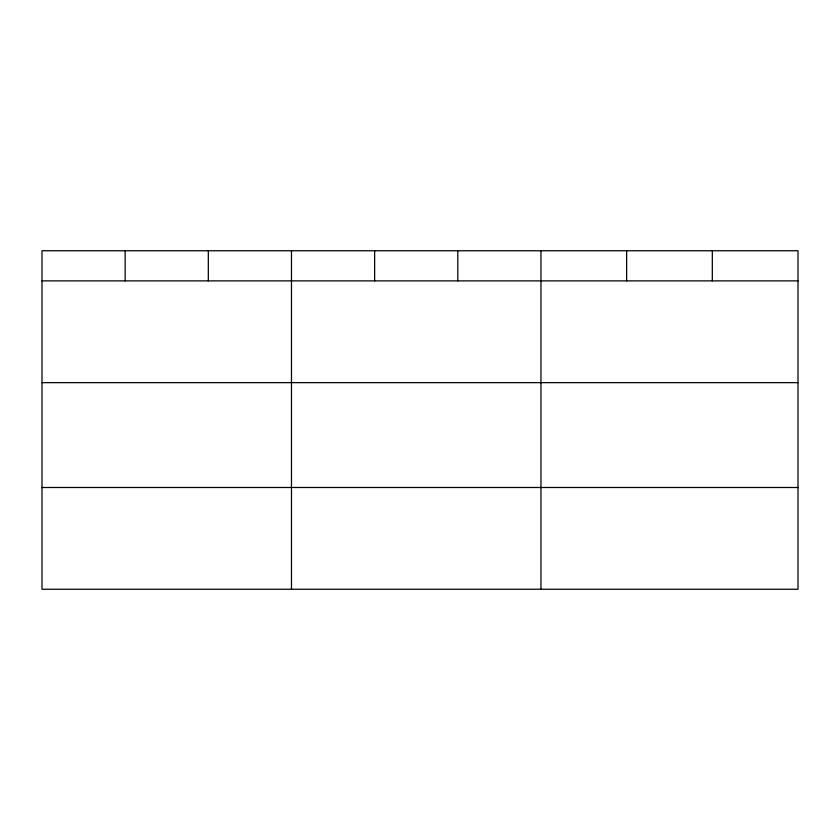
<?xml version="1.0" encoding="UTF-8"?>
<svg xmlns="http://www.w3.org/2000/svg" width="840" height="840" viewBox="0 0 840 840"><rect width="100%" height="100%" fill="white"/><g stroke="black" fill="none" stroke-linecap="round" stroke-linejoin="round"><path stroke-width="1.26" d="M798 280.885L798 589.25L42 589.25L42 250.751L798 250.751L798 280.885L42 280.885M42 382.651L798 382.651M42 487.494L798 487.494M712.32 250.751L712.32 280.885M626.64 250.751L626.64 280.885M540.96 250.751L540.96 589.25M457.8 250.751L457.8 280.885M374.64 250.751L374.64 280.885M291.48 250.751L291.48 589.25M208.32 250.751L208.32 280.885M125.16 250.751L125.16 280.885"/></g></svg>
